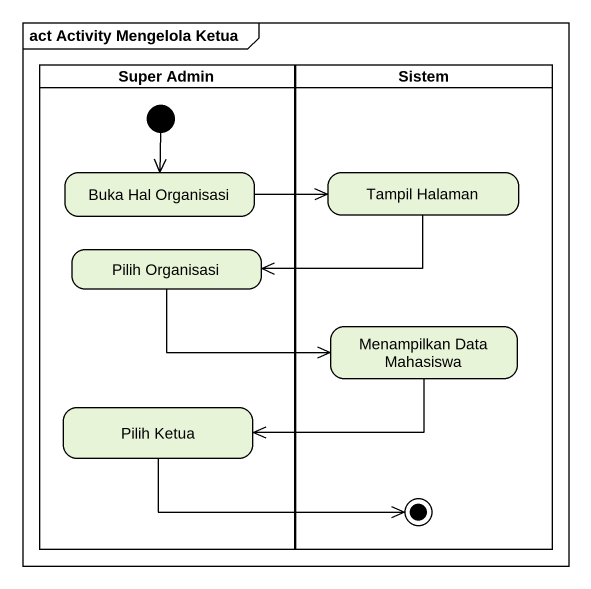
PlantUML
@startuml
mainframe act Activity Mengelola Ketua
hide empty description
state "Super Admin" as Super_Admin <<partition>> {
  state "Buka Hal Organisasi" as Buka_Hal_Organisasi
  state "Pilih Organisasi" as Pilih_Organisasi
  state "Pilih Ketua" as Pilih_Ketua
  [*] --> Buka_Hal_Organisasi
}
state Sistem <<partition>> {
  state "Tampil Halaman" as Tampil_Halaman
  state "Menampilkan Data Mahasiswa" as Menampilkan_Data_Mahasiswa
  state final1 <<end>>
}
Buka_Hal_Organisasi -right-> Tampil_Halaman
Tampil_Halaman -left-> Pilih_Organisasi
Pilih_Organisasi -right-> Menampilkan_Data_Mahasiswa
Menampilkan_Data_Mahasiswa -left-> Pilih_Ketua
Pilih_Ketua -right-> final1
@enduml
